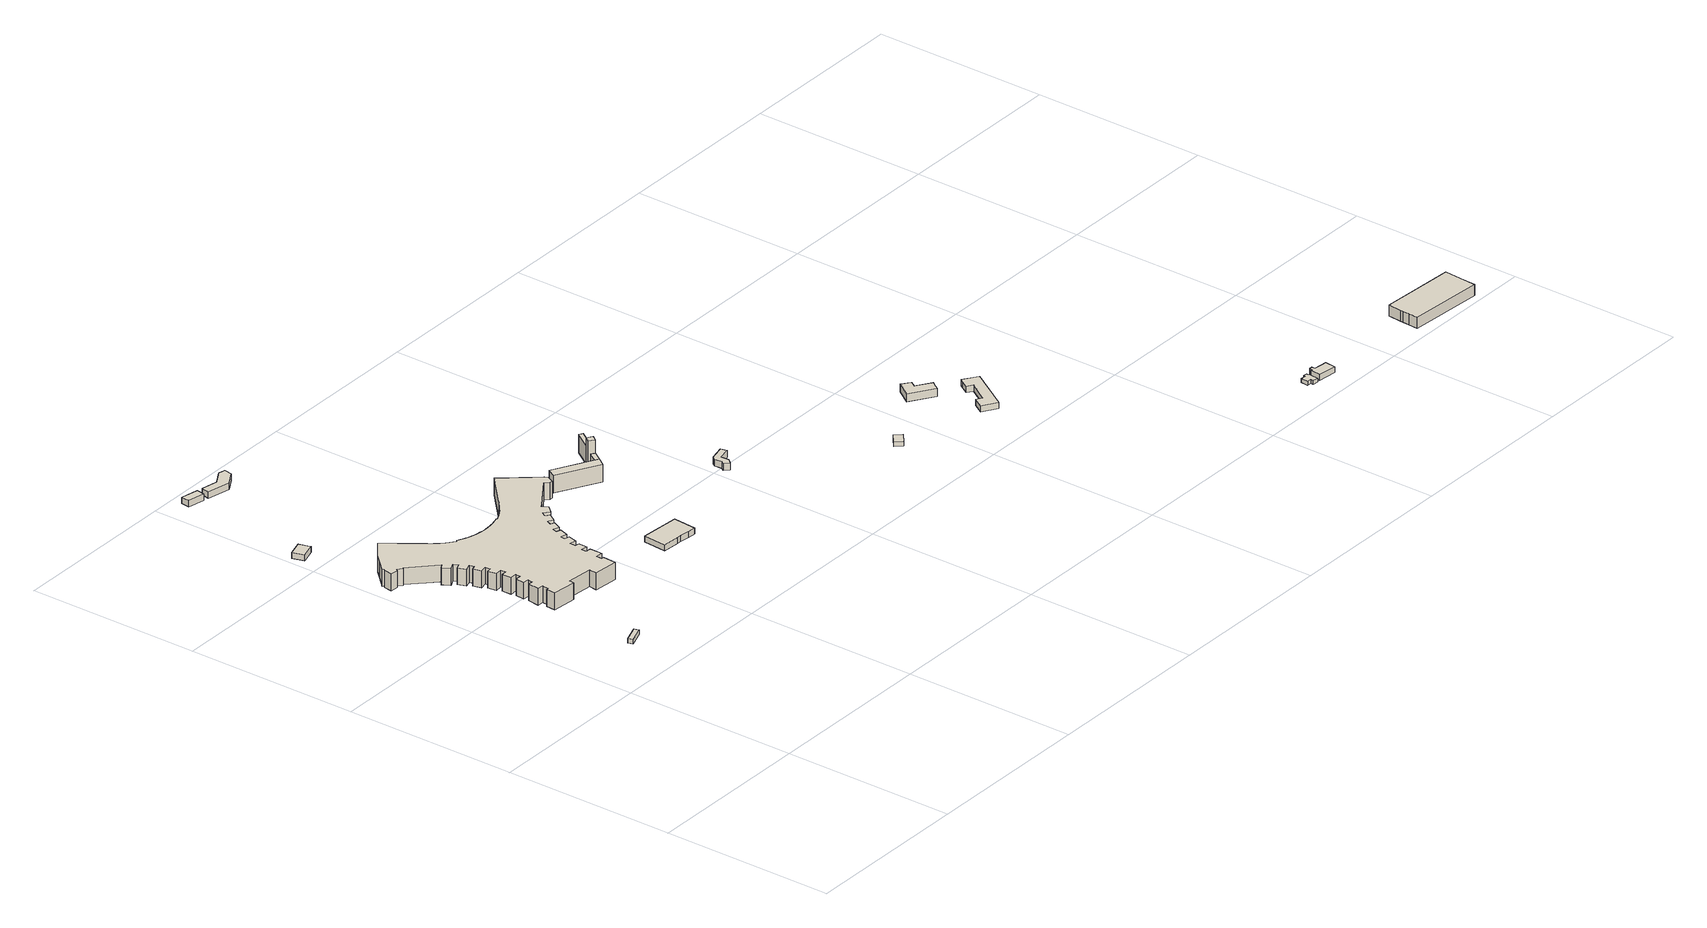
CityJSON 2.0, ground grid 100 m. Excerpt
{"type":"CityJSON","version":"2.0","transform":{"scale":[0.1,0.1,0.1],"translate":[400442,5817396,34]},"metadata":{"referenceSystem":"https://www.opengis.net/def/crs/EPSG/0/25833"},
"CityObjects":{
"building1":{"type":"Building","attributes":{"Gemeindeschluessel":"11000011","BezugspunktDach":"2200","function":"31001_3260","measuredHeight":2.55,"storeysAboveGround":1},"address":[{"country":"Germany","locality":"Berlin","thoroughfareNumber":"125 (294)","thoroughfareName":"Am Tierpark"}],"geometry":[{"type":"Solid","lod":"1","boundaries":[[[[0,1,2,3]],[[4,5,6,7]],[[4,7,3,2]],[[5,4,2,1]],[[6,5,1,0]],[[7,6,0,3]]]]}]},
"building2":{"type":"Building","attributes":{"Gemeindeschluessel":"11000011","BezugspunktDach":"2200","function":"31001_3260","measuredHeight":3.46,"storeysAboveGround":1},"address":[{"country":"Germany","locality":"Berlin","thoroughfareNumber":"125 (261)","thoroughfareName":"Am Tierpark"}],"geometry":[{"type":"Solid","lod":"1","boundaries":[[[[8,9,10,11,12]],[[13,14,15,16,17]],[[13,17,12,11]],[[14,13,11,10]],[[15,14,10,9]],[[16,15,9,8]],[[17,16,8,12]]]]}]},
"building3":{"type":"Building","attributes":{"Gemeindeschluessel":"11000011","BezugspunktDach":"2200","function":"31001_3260","measuredHeight":3.61,"storeysAboveGround":1},"address":[{"country":"Germany","locality":"Berlin","thoroughfareNumber":"125 (259)","thoroughfareName":"Am Tierpark"}],"geometry":[{"type":"Solid","lod":"1","boundaries":[[[[18,19,20,21]],[[22,23,24,25]],[[22,25,21,20]],[[23,22,20,19]],[[24,23,19,18]],[[25,24,18,21]]]]}]},
"building4":{"type":"Building","attributes":{"name":"Alfred-Brehm-Haus","Gemeindeschluessel":"11000011","BezugspunktDach":"2200","function":"31001_3263","measuredHeight":9.64,"storeysAboveGround":2},"address":[{"country":"Germany","locality":"Berlin","thoroughfareNumber":"125 (269)","thoroughfareName":"Am Tierpark"}],"geometry":[{"type":"Solid","lod":"1","boundaries":[[[[26,27,28,29,30,31,32,33,34,35,36,37,38,39,40,41,42,43,44,45,46,47,48,49,50,51,52,53,54,55,56,57,58,59,60,61,62,63,64,65,66,67,68,69,70,71,72,73,74,75,76,77,78,79,80,81,82,83,84,85,86,87,88,89,90,91,92,93,94,95,96,97,98,99,100,101,102,103,104,105,106,107,108,109,110,111,112,113,114,115,116,117,118,119,120,121,122,123,124,125,126,127,128,129,130,131,132,133,134,135,136,137,138,139,140,141,142,143,144,145,146,147,148,149]],[[150,151,152,153,154,155,156,157,158,159,160,161,162,163,164,165,166,167,168,169,170,171,172,173,174,175,176,177,178,179,180,181,182,183,184,185,186,187,188,189,190,191,192,193,194,195,196,197,198,199,200,201,202,203,204,205,206,207,208,209,210,211,212,213,214,215,216,217,218,219,220,221,222,223,224,225,226,227,228,229,230,231,232,233,234,235,236,237,238,239,240,241,242,243,244,245,246,247,248,249,250,251,252,253,254,255,256,257,258,259,260,261,262,263,264,265,266,267,268,269,270,271,272,273]],[[150,273,149,148]],[[151,150,148,147]],[[152,151,147,146]],[[153,152,146,145]],[[154,153,145,144]],[[155,154,144,143]],[[156,155,143,142]],[[157,156,142,141]],[[158,157,141,140]],[[159,158,140,139]],[[160,159,139,138]],[[161,160,138,137]],[[162,161,137,136]],[[163,162,136,135]],[[164,163,135,134]],[[165,164,134,133]],[[166,165,133,132]],[[167,166,132,131]],[[168,167,131,130]],[[169,168,130,129]],[[170,169,129,128]],[[171,170,128,127]],[[172,171,127,126]],[[173,172,126,125]],[[174,173,125,124]],[[175,174,124,123]],[[176,175,123,122]],[[177,176,122,121]],[[178,177,121,120]],[[179,178,120,119]],[[180,179,119,118]],[[181,180,118,117]],[[182,181,117,116]],[[183,182,116,115]],[[184,183,115,114]],[[185,184,114,113]],[[186,185,113,112]],[[187,186,112,111]],[[188,187,111,110]],[[189,188,110,109]],[[190,189,109,108]],[[191,190,108,107]],[[192,191,107,106]],[[193,192,106,105]],[[194,193,105,104]],[[195,194,104,103]],[[196,195,103,102]],[[197,196,102,101]],[[198,197,101,100]],[[199,198,100,99]],[[200,199,99,98]],[[201,200,98,97]],[[202,201,97,96]],[[203,202,96,95]],[[204,203,95,94]],[[205,204,94,93]],[[206,205,93,92]],[[207,206,92,91]],[[208,207,91,90]],[[209,208,90,89]],[[210,209,89,88]],[[211,210,88,87]],[[212,211,87,86]],[[213,212,86,85]],[[214,213,85,84]],[[215,214,84,83]],[[216,215,83,82]],[[217,216,82,81]],[[218,217,81,80]],[[219,218,80,79]],[[220,219,79,78]],[[221,220,78,77]],[[222,221,77,76]],[[223,222,76,75]],[[224,223,75,74]],[[225,224,74,73]],[[226,225,73,72]],[[227,226,72,71]],[[228,227,71,70]],[[229,228,70,69]],[[230,229,69,68]],[[231,230,68,67]],[[232,231,67,66]],[[233,232,66,65]],[[234,233,65,64]],[[235,234,64,63]],[[236,235,63,62]],[[237,236,62,61]],[[238,237,61,60]],[[239,238,60,59]],[[240,239,59,58]],[[241,240,58,57]],[[242,241,57,56]],[[243,242,56,55]],[[244,243,55,54]],[[245,244,54,53]],[[246,245,53,52]],[[247,246,52,51]],[[248,247,51,50]],[[249,248,50,49]],[[250,249,49,48]],[[251,250,48,47]],[[252,251,47,46]],[[253,252,46,45]],[[254,253,45,44]],[[255,254,44,43]],[[256,255,43,42]],[[257,256,42,41]],[[258,257,41,40]],[[259,258,40,39]],[[260,259,39,38]],[[261,260,38,37]],[[262,261,37,36]],[[263,262,36,35]],[[264,263,35,34]],[[265,264,34,33]],[[266,265,33,32]],[[267,266,32,31]],[[268,267,31,30]],[[269,268,30,29]],[[270,269,29,28]],[[271,270,28,27]],[[272,271,27,26]],[[273,272,26,149]]]]}]},
"building5":{"type":"Building","attributes":{"Gemeindeschluessel":"11000011","BezugspunktDach":"2200","function":"31001_3260","measuredHeight":3.69,"storeysAboveGround":1},"address":[{"country":"Germany","locality":"Berlin","thoroughfareNumber":"125 (258)","thoroughfareName":"Am Tierpark"}],"geometry":[{"type":"Solid","lod":"1","boundaries":[[[[274,275,276,277,278,279,280]],[[281,282,283,284,285,286,287]],[[281,287,280,279]],[[282,281,279,278]],[[283,282,278,277]],[[284,283,277,276]],[[285,284,276,275]],[[286,285,275,274]],[[287,286,274,280]]]]}]},
"building6":{"type":"Building","attributes":{"Gemeindeschluessel":"11000011","BezugspunktDach":"2200","function":"31001_3260","measuredHeight":3.49,"storeysAboveGround":1},"address":[{"country":"Germany","locality":"Berlin","thoroughfareNumber":"125 (276)","thoroughfareName":"Am Tierpark"}],"geometry":[{"type":"Solid","lod":"1","boundaries":[[[[288,289,290,291,292,293,294]],[[295,296,297,298,299,300,301]],[[295,301,294,293]],[[296,295,293,292]],[[297,296,292,291]],[[298,297,291,290]],[[299,298,290,289]],[[300,299,289,288]],[[301,300,288,294]]]]}]},
"building7":{"type":"Building","attributes":{"Gemeindeschluessel":"11000011","function":"31001_3260"},"address":[{"country":"Germany","locality":"Berlin","thoroughfareNumber":"125 (270)","thoroughfareName":"Am Tierpark"}],"children":["building7-1","building7-2","building7-3","building7-4"]},
"building7-1":{"type":"BuildingPart","attributes":{"BezugspunktDach":"2200","measuredHeight":10.12,"storeysAboveGround":1},"parents":["building7"],"geometry":[{"type":"MultiSurface","lod":"1","boundaries":[[[302,303,304,305]],[[306,307,308,309]],[[306,309,305,304]],[[306,304,310,311,307]],[[308,307,303,302]],[[309,308,302,305]],[[307,311,310,303,312]]]}]},
"building7-2":{"type":"BuildingPart","attributes":{"BezugspunktDach":"2200","measuredHeight":18.43,"storeysAboveGround":1},"parents":["building7"],"geometry":[{"type":"MultiSurface","lod":"1","boundaries":[[[313,314,315,316,317]],[[318,319,320,321,322]],[[318,322,317,316]],[[323,324,325,326,318,316,315]],[[320,319,315,314]],[[321,320,314,313]],[[322,327,328,329,330,313,317]],[[319,331,326,325,324,323]],[[321,330,329,328,327]]]}]},
"building7-3":{"type":"BuildingPart","attributes":{"BezugspunktDach":"2200","measuredHeight":10.12,"storeysAboveGround":1},"parents":["building7"],"geometry":[{"type":"Solid","lod":"1","boundaries":[[[[303,330,329,310]],[[328,321,307,311]],[[328,311,310,329]],[[307,321,330,303]],[[329,330,321,328]],[[311,307,303,310]]]]}]},
"building7-4":{"type":"BuildingPart","attributes":{"BezugspunktDach":"2200","measuredHeight":10.6,"storeysAboveGround":1},"parents":["building7"],"geometry":[{"type":"Solid","lod":"1","boundaries":[[[[324,332,333,325]],[[334,335,319,326]],[[334,326,325,333]],[[335,334,333,332]],[[319,335,332,324]],[[326,319,324,325]]]]}]},
"building8":{"type":"Building","attributes":{"Gemeindeschluessel":"11000011","BezugspunktDach":"2200","function":"31001_3260","measuredHeight":3.9,"storeysAboveGround":1},"address":[{"country":"Germany","locality":"Berlin","thoroughfareNumber":"125 (277)","thoroughfareName":"Am Tierpark"}],"geometry":[{"type":"Solid","lod":"1","boundaries":[[[[336,337,338,339,340,341,342,343,344]],[[345,346,347,348,349,350,351,352,353]],[[345,353,344,343]],[[346,345,343,342]],[[347,346,342,341]],[[348,347,341,340]],[[349,348,340,339]],[[350,349,339,338]],[[351,350,338,337]],[[352,351,337,336]],[[353,352,336,344]]]]}]},
"building9":{"type":"Building","attributes":{"Gemeindeschluessel":"11000011","BezugspunktDach":"2200","function":"31001_3260","measuredHeight":2.57,"storeysAboveGround":1},"address":[{"country":"Germany","locality":"Berlin","thoroughfareNumber":"125 (278)","thoroughfareName":"Am Tierpark"}],"geometry":[{"type":"Solid","lod":"1","boundaries":[[[[354,355,356,357]],[[358,359,360,361]],[[358,361,357,356]],[[359,358,356,355]],[[360,359,355,354]],[[361,360,354,357]]]]}]},
"building10":{"type":"Building","attributes":{"Gemeindeschluessel":"11000011","BezugspunktDach":"2200","function":"31001_3260","measuredHeight":4.46,"storeysAboveGround":1},"address":[{"country":"Germany","locality":"Berlin","thoroughfareNumber":"125 (304)","thoroughfareName":"Am Tierpark"}],"geometry":[{"type":"Solid","lod":"1","boundaries":[[[[362,363,364,365,366,367,368]],[[369,370,371,372,373,374,375]],[[369,375,368,367]],[[370,369,367,366]],[[371,370,366,365]],[[372,371,365,364]],[[373,372,364,363]],[[374,373,363,362]],[[375,374,362,368]]]]}]},
"building11":{"type":"Building","attributes":{"Gemeindeschluessel":"11000011","BezugspunktDach":"2200","function":"31001_3260","measuredHeight":3.57,"storeysAboveGround":1},"address":[{"country":"Germany","locality":"Berlin","thoroughfareNumber":"125 (279)","thoroughfareName":"Am Tierpark"}],"geometry":[{"type":"Solid","lod":"1","boundaries":[[[[376,377,378,379,380,381,382,383,384]],[[385,386,387,388,389,390,391,392,393]],[[385,393,384,383]],[[386,385,383,382]],[[387,386,382,381]],[[388,387,381,380]],[[389,388,380,379]],[[390,389,379,378]],[[391,390,378,377]],[[392,391,377,376]],[[393,392,376,384]]]]}]},
"building12":{"type":"Building","attributes":{"Gemeindeschluessel":"11000011","BezugspunktDach":"2200","function":"31001_2143","measuredHeight":2.37,"storeysAboveGround":1},"address":[{"country":"Germany","locality":"Berlin","thoroughfareNumber":"169 (2)","thoroughfareName":"Zwieseler Straße"}],"geometry":[{"type":"Solid","lod":"1","boundaries":[[[[394,395,396,397,398,399,400,401,402,403,404]],[[405,406,407,408,409,410,411,412,413,414,415]],[[405,415,404,403]],[[406,405,403,402]],[[407,406,402,401]],[[408,407,401,400]],[[409,408,400,399]],[[410,409,399,398]],[[411,410,398,397]],[[412,411,397,396]],[[413,412,396,395]],[[414,413,395,394]],[[415,414,394,404]]]]}]},
"building13":{"type":"Building","attributes":{"Gemeindeschluessel":"11000011","BezugspunktDach":"2200","function":"31001_1010","measuredHeight":4.42,"storeysAboveGround":1},"address":[{"country":"Germany","locality":"Berlin","thoroughfareNumber":"169","thoroughfareName":"Zwieseler Straße"}],"geometry":[{"type":"Solid","lod":"1","boundaries":[[[[416,417,418,419,420,421,422,423]],[[424,425,426,427,428,429,430,431]],[[424,431,423,422]],[[425,424,422,421]],[[426,425,421,420]],[[427,426,420,419]],[[428,427,419,418]],[[429,428,418,417]],[[430,429,417,416]],[[431,430,416,423]]]]}]},
"building14":{"type":"Building","attributes":{"Gemeindeschluessel":"11000011","BezugspunktDach":"2200","function":"31001_2120","measuredHeight":7.57,"storeysAboveGround":1},"address":[{"country":"Germany","locality":"Berlin","thoroughfareNumber":"164 (1)","thoroughfareName":"Zwieseler Straße"}],"geometry":[{"type":"Solid","lod":"1","boundaries":[[[[432,433,434,435,436,437,438,439]],[[440,441,442,443,444,445,446,447]],[[440,447,439,438]],[[441,440,438,437]],[[442,441,437,436]],[[443,442,436,435]],[[444,443,435,434]],[[445,444,434,433]],[[446,445,433,432]],[[447,446,432,439]]]]}]}
},
"vertices":[
[353,1252,65],[448,1285,65],[437,1312,65],[344,1278,65],[437,1312,39],[448,1285,39],[353,1252,39],[344,1278,39],
[27,3073,65],[112,3099,65],[106,3118,65],[92,3165,65],[7,3140,65],[92,3165,31],[106,3118,31],[112,3099,31],[27,3073,31],[7,3140,31],
[191,3836,73],[200,3883,73],[100,3905,73],[94,3856,73],[100,3905,37],[200,3883,37],[191,3836,37],[94,3856,37],
[131,2569,101],[141,2581,101],[167,2560,101],[172,2567,101],[313,2429,101],[288,2412,101],[314,2369,101],[352,2389,101],[366,2362,101],[337,2349,101],[356,2303,101],[391,2315,101],[399,2288,101],[374,2280,101],[387,2231,101],[427,2240,101],[432,2211,101],[403,2207,101],[411,2157,101],[449,2161,101],[452,2132,101],[423,2129,101],[426,2075,101],[464,2076,101],[461,2046,101],[430,2047,101],[425,1996,101],[458,1993,101],[456,1965,101],[428,1966,101],[420,1901,101],[455,1898,101],[453,1862,101],[437,1861,101],[434,1807,101],[573,1795,101],[576,1821,101],[724,1809,101],[720,1763,101],[861,1751,101],[865,1829,101],[851,1831,101],[852,1861,101],[893,1861,101],[891,1934,101],[861,1935,101],[861,1963,101],[898,1960,101],[900,2010,101],[874,2013,101],[875,2046,101],[912,2040,101],[925,2092,101],[896,2098,101],[900,2124,101],[936,2115,101],[953,2165,101],[927,2174,101],[935,2202,101],[970,2188,101],[992,2234,101],[968,2245,101],[982,2273,101],[1013,2255,101],[1042,2299,101],[1017,2316,101],[1034,2345,101],[1067,2316,101],[1101,2354,101],[1082,2386,101],[1099,2398,101],[1277,2520,101],[1298,2496,101],[1315,2496,101],[1334,2536,101],[1324,2553,101],[1163,2746,101],[991,2585,101],[984,2579,101],[978,2573,101],[971,2567,101],[955,2553,101],[939,2540,101],[922,2527,101],[904,2516,101],[886,2505,101],[867,2495,101],[848,2486,101],[844,2491,101],[830,2486,101],[815,2482,101],[800,2478,101],[785,2476,101],[770,2473,101],[751,2471,101],[731,2471,101],[711,2471,101],[692,2473,101],[672,2475,101],[653,2479,101],[634,2484,101],[615,2490,101],[600,2495,101],[584,2502,101],[570,2509,101],[555,2517,101],[549,2511,101],[533,2522,101],[517,2534,101],[501,2547,101],[486,2560,101],[472,2575,101],[459,2590,101],[446,2605,101],[439,2615,101],[432,2626,101],[425,2637,101],[291,2816,101],[195,2741,101],[154,2698,101],[97,2638,101],[105,2631,101],[94,2622,101],[88,2575,101],[94,2622,4],[105,2631,4],[97,2638,4],[154,2698,4],[195,2741,4],[291,2816,4],[425,2637,4],[432,2626,4],[439,2615,4],[446,2605,4],[459,2590,4],[472,2575,4],[486,2560,4],[501,2547,4],[517,2534,4],[533,2522,4],[549,2511,4],[555,2517,4],[570,2509,4],[584,2502,4],[600,2495,4],[615,2490,4],[634,2484,4],[653,2479,4],[672,2475,4],[692,2473,4],[711,2471,4],[731,2471,4],[751,2471,4],[770,2473,4],[785,2476,4],[800,2478,4],[815,2482,4],[830,2486,4],[844,2491,4],[848,2486,4],[867,2495,4],[886,2505,4],[904,2516,4],[922,2527,4],[939,2540,4],[955,2553,4],[971,2567,4],[978,2573,4],[984,2579,4],[991,2585,4],[1163,2746,4],[1324,2553,4],[1334,2536,4],[1315,2496,4],[1298,2496,4],[1277,2520,4],[1099,2398,4],[1082,2386,4],[1101,2354,4],[1067,2316,4],[1034,2345,4],[1017,2316,4],[1042,2299,4],[1013,2255,4],[982,2273,4],[968,2245,4],[992,2234,4],[970,2188,4],[935,2202,4],[927,2174,4],[953,2165,4],[936,2115,4],[900,2124,4],[896,2098,4],[925,2092,4],[912,2040,4],[875,2046,4],[874,2013,4],[900,2010,4],[898,1960,4],[861,1963,4],[861,1935,4],[891,1934,4],[893,1861,4],[852,1861,4],[851,1831,4],[865,1829,4],[861,1751,4],[720,1763,4],[724,1809,4],[576,1821,4],[573,1795,4],[434,1807,4],[437,1861,4],[453,1862,4],[455,1898,4],[420,1901,4],[428,1966,4],[456,1965,4],[458,1993,4],[425,1996,4],[430,2047,4],[461,2046,4],[464,2076,4],[426,2075,4],[423,2129,4],[452,2132,4],[449,2161,4],[411,2157,4],[403,2207,4],[432,2211,4],[427,2240,4],[387,2231,4],[374,2280,4],[399,2288,4],[391,2315,4],[356,2303,4],[337,2349,4],[366,2362,4],[352,2389,4],[314,2369,4],[288,2412,4],[313,2429,4],[172,2567,4],[167,2560,4],[141,2581,4],[131,2569,4],[88,2575,4],
[356,3802,73],[435,3849,73],[445,3896,73],[403,3904,73],[326,3858,73],[233,3877,73],[222,3830,73],[233,3877,36],[326,3858,36],[403,3904,36],[445,3896,36],[435,3849,36],[356,3802,36],[222,3830,36],
[1294,1688,70],[1317,1686,70],[1375,1681,70],[1418,1677,70],[1429,1811,70],[1205,1827,70],[1195,1695,70],[1205,1827,35],[1429,1811,35],[1418,1677,35],[1375,1681,35],[1317,1686,35],[1294,1688,35],[1195,1695,35],
[1558,2362,134],[1590,2409,134],[1348,2540,134],[1322,2491,134],[1348,2540,33],[1590,2409,33],[1558,2362,33],[1322,2491,33],[1569,2420,134],[1569,2420,33],[1590,2409,66],
[1626,2461,210],[1636,2476,210],[1647,2492,210],[1613,2510,210],[1594,2482,210],[1613,2510,33],[1647,2492,33],[1636,2476,33],[1626,2461,33],[1594,2482,33],[1647,2492,103],[1647,2492,139],[1626,2503,139],[1626,2503,33],[1606,2474,33],[1604,2476,33],[1604,2476,134],[1626,2461,134],[1642,2495,33],
[1736,2622,139],[1716,2634,139],[1716,2634,33],[1736,2622,33],
[2013,1906,92],[2036,1933,92],[2033,1979,92],[2103,1993,92],[2096,2031,92],[2010,2010,92],[1997,1991,92],[2000,1949,92],[1988,1932,92],[2000,1949,53],[1997,1991,53],[2010,2010,53],[2096,2031,53],[2103,1993,53],[2033,1979,53],[2036,1933,53],[2013,1906,53],[1988,1932,53],
[2756,1378,60],[2811,1423,60],[2778,1462,60],[2723,1416,60],[2778,1462,34],[2811,1423,34],[2756,1378,34],[2723,1416,34],
[3254,1546,78],[3270,1571,78],[3289,1599,78],[3205,1656,78],[3226,1688,78],[3177,1722,78],[3117,1636,78],[3177,1722,34],[3226,1688,34],[3205,1656,34],[3289,1599,34],[3270,1571,34],[3254,1546,34],[3117,1636,34],
[3344,1227,69],[3493,1463,69],[3411,1517,69],[3398,1496,69],[3373,1456,69],[3406,1433,69],[3332,1319,69],[3299,1338,69],[3261,1279,69],[3299,1338,33],[3332,1319,33],[3406,1433,33],[3373,1456,33],[3398,1496,33],[3411,1517,33],[3493,1463,33],[3344,1227,33],[3261,1279,33],
[4483,128,63],[4481,113,63],[4515,109,63],[4521,167,63],[4514,168,63],[4516,180,63],[4495,182,63],[4493,170,63],[4487,171,63],[4462,173,63],[4458,130,63],[4462,173,40],[4487,171,40],[4493,170,40],[4495,182,40],[4516,180,40],[4514,168,40],[4521,167,40],[4515,109,40],[4481,113,40],[4483,128,40],[4458,130,40],
[4642,99,74],[4648,160,74],[4569,169,74],[4570,188,74],[4554,190,74],[4551,170,74],[4540,171,74],[4534,111,74],[4540,171,41],[4551,170,41],[4554,190,41],[4570,188,41],[4569,169,41],[4648,160,41],[4642,99,41],[4534,111,41],
[5673,4,109],[5679,99,109],[5686,195,109],[5251,221,109],[5245,142,109],[5244,126,109],[5241,85,109],[5237,32,109],[5241,85,45],[5244,126,45],[5245,142,45],[5251,221,45],[5686,195,45],[5679,99,45],[5673,4,45],[5237,32,45]
]}
